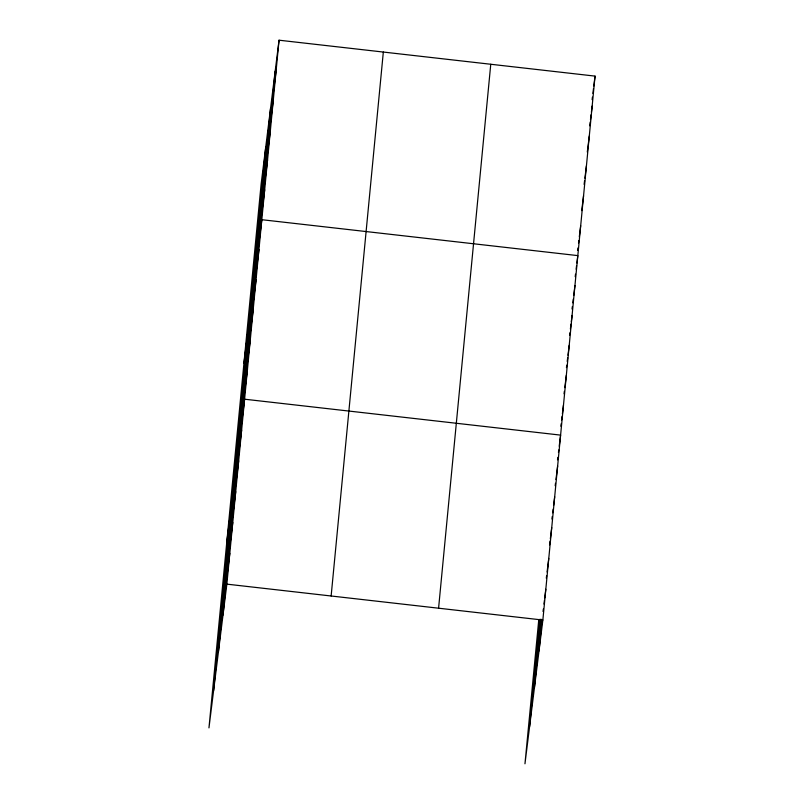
<?xml version="1.0" encoding="UTF-8"?>
<svg xmlns="http://www.w3.org/2000/svg" width="804" height="804" viewBox="0 0 804 804"><rect width="100%" height="100%" fill="white"/><g stroke="black" fill="none" stroke-linecap="round" stroke-linejoin="round"><path stroke-width="1.21" d="M213.593 690.666L265.772 146.72M218.376 652.305L270.556 108.359M223.009 615.07L275.189 71.124M279.038 40.2L261.139 183.945L208.96 727.891L226.859 584.146L279.038 40.2L595.04 76.109L542.861 620.055L524.962 763.8L538.791 619.542M331.137 595.995L383.327 52.049M438.582 608.206L490.762 64.26M529.595 726.575L539.886 619.301M534.369 688.214L540.991 619.17M539.012 650.979L541.966 620.155M272.325 101.043L276.174 70.119M269.451 130.962L273.3 100.038M266.576 160.88L270.435 129.946M263.712 190.799L267.561 159.865M260.838 220.708L264.697 189.784M243.924 363.448L261.823 219.703L577.825 255.612L576.9 263.029M255.099 280.546L258.958 249.622M252.235 310.465L256.084 279.541M249.361 340.383L253.21 309.45M246.496 370.302L250.345 339.368M243.622 400.211L247.471 369.287M226.698 542.951L244.607 399.206L560.599 435.115L559.212 446.25M237.793 460.953L241.642 430.029M234.838 491.777L238.687 460.853M231.884 522.6L235.733 491.676M228.929 553.423L232.778 522.499M225.964 584.247L229.823 553.323M592.116 99.616L592.427 97.143M592.89 93.425L593.503 88.48M593.814 86.008L595.04 76.109M589.704 125.816L590.166 122.107M590.478 119.635L591.091 114.681M591.402 112.208L592.176 106.027M587.302 152.026L589.302 135.946M584.116 184.417L584.578 180.709M584.89 178.227L586.428 165.855M581.714 210.618L583.563 195.774M577.614 250.436L577.915 247.964M578.538 243.009L578.84 240.537M579.302 236.828L580.689 225.693M575.202 276.636L575.513 274.164M576.126 269.219L576.589 265.511M572.026 309.027L572.337 306.555M572.8 302.847L573.262 299.138M573.724 295.42L574.95 285.531M569.614 335.238L569.925 332.766M570.388 329.057L571.001 324.102M571.312 321.63L572.086 315.439M566.438 367.629L566.75 365.157M567.212 361.448L567.674 357.73M567.976 355.257L569.212 345.358M564.036 393.839L564.338 391.357M564.8 387.649L566.348 375.277M560.85 426.231L561.162 423.748M561.624 420.04L562.086 416.331M562.398 413.859L563.473 405.196M557.524 459.858L557.825 457.375M558.448 452.431L558.75 449.959M555.182 485.727L555.494 483.254M555.956 479.546L557.644 465.938M551.916 519.032L552.227 516.55M552.69 512.841L553.152 509.133M553.614 505.414L554.69 496.761M549.574 544.901L550.036 541.192M550.348 538.72L551.735 527.585M546.308 578.197L546.619 575.724M547.082 572.016L548.78 558.408M543.042 611.502L543.353 609.02M543.966 604.075L544.429 600.367M544.74 597.895L545.815 589.231M226.859 584.146L542.861 620.055"/></g></svg>
